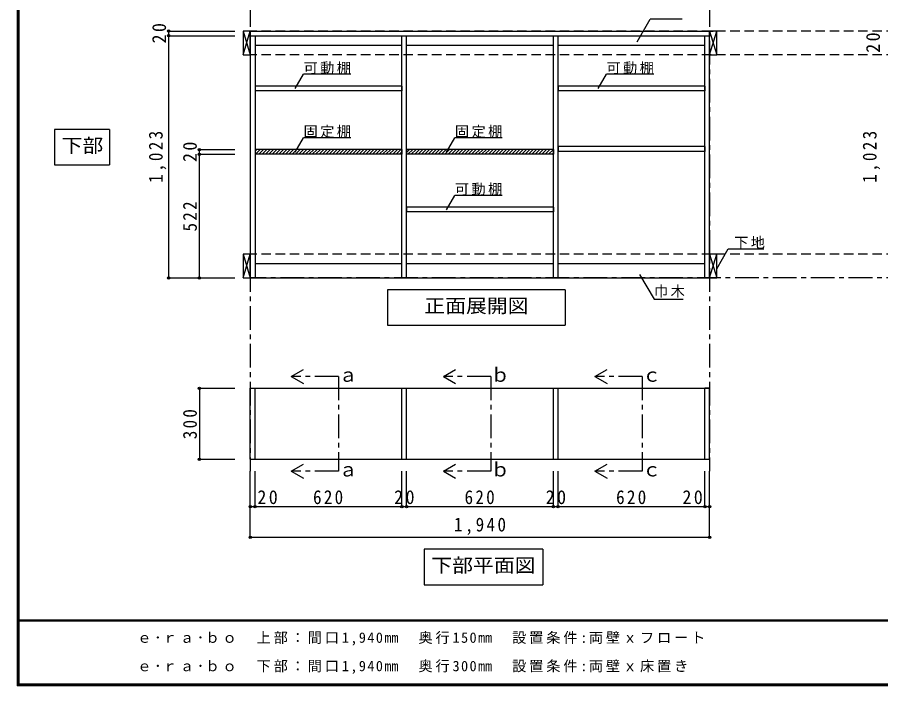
# Model space of a CAD drawing. Units: millimetres at full size, sheet at 1:20. Extents: x -3922 to 3878, y -2932 to 2722.
# Drawn here: x -3922 to -275, y -2864 to -40 of the extents above; entities that cross this region are included whole.
import ezdxf
from ezdxf.enums import TextEntityAlignment as Align

# ---------------------------------------------------------------- set-up
doc = ezdxf.new("R2010")
doc.units = ezdxf.units.MM
doc.header["$LTSCALE"] = 20
doc.header["$PDMODE"] = 32
doc.header["$PDSIZE"] = 10
doc.linetypes.add('CHAIN1', pattern=[8, 5, -1, 1, -1])
doc.linetypes.add('DASHED2', pattern=[3, 2, -1])
for name, color, linetype in [('0-2_本体', 2, 'Continuous'), ('0-3_固定棚', 3, 'Continuous'), ('0-4_可動棚', 3, 'Continuous'), ('0-5', 4, 'Continuous'), ('0-7_桟木・巾木', 2, 'Continuous'), ('0-8_引き出し', 3, 'Continuous'), ('0-A_文字', 7, 'Continuous'), ('0-B_寸法', 7, 'Continuous'), ('0-C_ハッチ', 4, 'Continuous'), ('F-1_枠', 6, 'Continuous'), ('F-A_文字', 7, 'Continuous')]:
    doc.layers.add(name, color=color, linetype=linetype)
doc.styles.add('ＭＳ ゴシック', font='')
doc.styles.get('ＭＳ ゴシック').set_extended_font_data('MS Gothic')

msp = doc.modelspace()

# ---------------------------------------------------------------- linework, layer by layer
at = {"layer": '0-2_本体', "color": 3}
for p, q in [((-2937.87, -97.95), (-2937.87, -1140.95)), ((-2937.87, -97.95), (-982.87, -97.95)), ((-997.87, -1140.95), (-997.87, -97.95)), ((-2937.87, -117.95), (-997.87, -117.95)), ((-2917.87, -117.95), (-2917.87, -1140.95)), ((-2297.87, -1140.95), (-2297.87, -117.95)), ((-2277.87, -1140.95), (-2277.87, -117.95)), ((-1657.87, -1140.95), (-1657.87, -117.95)), ((-1637.87, -1140.95), (-1637.87, -117.95)), ((-1017.87, -1140.95), (-1017.87, -117.95)), ((-2937.87, -1140.95), (-997.87, -1140.95)), ((-2937.87, -1907.71), (-997.87, -1907.71))]:
    msp.add_line(p, q, dxfattribs=at)
at = {"layer": '0-2_本体'}
for p, q in [((-2937.87, -1907.71), (-2937.87, -1607.71)), ((-2937.87, -1607.71), (-2917.87, -1607.71)), ((-2917.87, -1907.71), (-2917.87, -1607.71)), ((-2277.87, -1907.71), (-2277.87, -1607.71)), ((-1637.87, -1907.71), (-1637.87, -1607.71)), ((-1017.87, -1907.71), (-1017.87, -1607.71)), ((-1017.87, -1607.71), (-997.87, -1607.71)), ((-997.87, -1907.71), (-997.87, -1607.71)), ((-2937.87, -1907.71), (-2917.87, -1907.71)), ((-2297.87, -1907.71), (-2277.87, -1907.71)), ((-1657.87, -1907.71), (-1637.87, -1907.71)), ((-1017.87, -1907.71), (-997.87, -1907.71))]:
    msp.add_line(p, q, dxfattribs=at)
for points in [[(-2297.87, -1907.71), (-2297.87, -1607.71), (-2277.87, -1607.71)], [(-1657.87, -1907.71), (-1657.87, -1607.71), (-1637.87, -1607.71)]]:
    msp.add_lwpolyline(points, dxfattribs=at)
at = {"layer": '0-3_固定棚'}
for p, q in [((-2917.87, -330.45), (-2917.87, -350.45)), ((-2297.87, -330.45), (-2917.87, -330.45)), ((-2297.87, -350.45), (-2917.87, -350.45)), ((-2297.87, -330.45), (-2297.87, -350.45)), ((-1637.87, -330.45), (-1637.87, -350.45)), ((-1017.87, -330.45), (-1637.87, -330.45)), ((-1017.87, -350.45), (-1637.87, -350.45)), ((-1017.87, -330.45), (-1017.87, -350.45)), ((-2917.87, -598.95), (-2917.87, -618.95)), ((-2297.87, -598.95), (-2917.87, -598.95)), ((-2297.87, -618.95), (-2917.87, -618.95)), ((-2297.87, -598.95), (-2297.87, -618.95)), ((-2277.87, -598.95), (-2277.87, -618.95)), ((-1657.87, -598.95), (-2277.87, -598.95)), ((-1657.87, -618.95), (-2277.87, -618.95)), ((-1657.87, -598.95), (-1657.87, -618.95)), ((-1637.87, -586.45), (-1637.87, -606.45)), ((-1017.87, -586.45), (-1637.87, -586.45)), ((-1017.87, -606.45), (-1637.87, -606.45)), ((-1017.87, -586.45), (-1017.87, -606.45)), ((-2277.87, -842.45), (-2277.87, -862.45)), ((-1657.87, -842.45), (-2277.87, -842.45)), ((-2917.87, -1607.71), (-2297.87, -1607.71)), ((-997.87, -1607.71), (-1017.87, -1607.71))]:
    msp.add_line(p, q, dxfattribs=at)
msp.add_lwpolyline([(-1657.87, -842.45), (-1657.87, -862.45), (-2277.87, -862.45)], dxfattribs=at)
at = {"layer": '0-4_可動棚'}
msp.add_line((-2277.87, -1607.71), (-1017.87, -1607.71), dxfattribs=at)
at = {"layer": '0-5'}
for p, q in [((-2277.87, -2107.71), (-2277.87, -1957.71)), ((-1657.87, -2107.71), (-1657.87, -1957.71)), ((-1637.87, -2107.71), (-1637.87, -1957.71)), ((-1017.87, -2107.71), (-1017.87, -1957.71)), ((-2277.87, -2107.71), (-1657.87, -2107.71)), ((-1657.87, -2107.71), (-1637.87, -2107.71)), ((-1637.87, -2107.71), (-1017.87, -2107.71))]:
    msp.add_line(p, q, dxfattribs=at)
at = {"layer": '0-5', "color": 7}
for p in [(-2277.87, -2107.71), (-1657.87, -2107.71), (-1637.87, -2107.71), (-1017.87, -2107.71)]:
    msp.add_point(p, dxfattribs=at)
at = {"layer": '0-7_桟木・巾木', "color": 7}
for p, q in [((-2917.87, -157.95), (-2297.87, -157.95)), ((-2277.87, -157.95), (-1657.87, -157.95)), ((-1637.87, -157.95), (-1017.87, -157.95)), ((-2917.87, -1080.95), (-2297.87, -1080.95)), ((-2277.87, -1080.95), (-1657.87, -1080.95)), ((-1637.87, -1080.95), (-1017.87, -1080.95))]:
    msp.add_line(p, q, dxfattribs=at)
at = {"layer": '0-8_引き出し'}
for p, q in [((-2967.87, -97.95), (-2967.87, -197.95)), ((-2937.87, -97.95), (-2967.87, -97.95)), ((-2937.87, -197.95), (-2937.87, -97.95)), ((-2967.87, -197.95), (-2937.87, -197.95)), ((-997.87, -197.95), (-967.87, -197.95)), ((-2967.87, -1040.95), (-2967.87, -1140.95)), ((-2937.87, -1040.95), (-2967.87, -1040.95)), ((-2937.87, -1140.95), (-2937.87, -1040.95)), ((-2967.87, -1140.95), (-2937.87, -1140.95)), ((-997.87, -1140.95), (-967.87, -1140.95))]:
    msp.add_line(p, q, dxfattribs=at)
at = {"layer": '0-8_引き出し', "color": 7}
for p, q in [((-2967.87, -197.95), (-2937.87, -97.95)), ((-2967.87, -97.95), (-2937.87, -197.95)), ((-997.87, -97.95), (-967.87, -197.95)), ((-997.87, -197.95), (-967.87, -97.95)), ((-2967.87, -1140.95), (-2937.87, -1040.95)), ((-2967.87, -1040.95), (-2937.87, -1140.95)), ((-997.87, -1040.95), (-967.87, -1140.95)), ((-997.87, -1140.95), (-967.87, -1040.95))]:
    msp.add_line(p, q, dxfattribs=at)
at = {"layer": '0-8_引き出し'}
for points in [[(-967.87, -197.95), (-967.87, -97.95), (-997.87, -97.95)], [(-967.87, -1140.95), (-967.87, -1040.95), (-997.87, -1040.95)]]:
    msp.add_lwpolyline(points, dxfattribs=at)
at = {"layer": '0-A_文字', "linetype": 'CHAIN1'}
for p, q in [((-2937.87, 1940.05), (-2937.87, -1957.71)), ((-997.87, 1940.05), (-997.87, -1957.71)), ((3209.18, -1140.95), (-2937.87, -1140.95)), ((-2564.83, -1557.71), (-2764.83, -1557.71)), ((-2564.83, -1557.71), (-2564.83, -1957.71)), ((-1922.57, -1557.71), (-2122.57, -1557.71)), ((-1922.57, -1557.71), (-1922.57, -1957.71)), ((-1282.57, -1557.71), (-1482.57, -1557.71)), ((-1282.57, -1557.71), (-1282.57, -1957.71)), ((-2564.83, -1957.71), (-2764.83, -1957.71)), ((-1922.57, -1957.71), (-2122.57, -1957.71)), ((-1282.57, -1957.71), (-1482.57, -1957.71))]:
    msp.add_line(p, q, dxfattribs=at)
at = {"layer": '0-A_文字'}
for p, q in [((-2747.96, -341.51), (-2712.94, -280.86)), ((-2512.94, -280.86), (-2712.94, -280.86)), ((-1468.96, -341.51), (-1433.94, -280.86)), ((-1233.94, -280.86), (-1433.94, -280.86)), ((-3764.69, -513.53), (-3764.69, -663.53)), ((-3532.87, -513.53), (-3764.69, -513.53)), ((-3532.87, -513.53), (-3532.87, -663.53)), ((-2747.96, -610.01), (-2712.94, -549.36)), ((-2512.94, -549.36), (-2712.94, -549.36)), ((-2108.96, -610.01), (-2073.94, -549.36)), ((-1873.94, -549.36), (-2073.94, -549.36)), ((-3764.69, -663.53), (-3532.87, -663.53)), ((-2108.96, -853.51), (-2073.94, -792.86)), ((-1873.94, -792.86), (-2073.94, -792.86)), ((-967.87, -1102.64), (-919.1, -1018.17)), ((-919.1, -1018.17), (-768.57, -1018.17)), ((-1293.59, -1126.19), (-1232.87, -1231.37)), ((-1607.87, -1190.95), (-1607.87, -1340.95)), ((-1232.87, -1231.37), (-1109.11, -1231.37)), ((-2357.87, -1340.95), (-1607.87, -1340.95)), ((-2764.83, -1557.71), (-2712.87, -1527.71)), ((-2122.57, -1557.71), (-2070.61, -1527.71)), ((-1482.57, -1557.71), (-1430.61, -1527.71)), ((-2764.83, -1557.71), (-2712.87, -1587.71)), ((-2122.57, -1557.71), (-2070.61, -1587.71)), ((-1482.57, -1557.71), (-1430.61, -1587.71)), ((-2764.83, -1957.71), (-2712.87, -1927.71)), ((-2122.57, -1957.71), (-2070.61, -1927.71)), ((-1482.57, -1957.71), (-1430.61, -1927.71)), ((-2764.83, -1957.71), (-2712.87, -1987.71)), ((-2122.57, -1957.71), (-2070.61, -1987.71)), ((-1482.57, -1957.71), (-1430.61, -1987.71)), ((-1702.27, -2287.71), (-2203.27, -2287.71)), ((-2203.27, -2287.71), (-2203.27, -2437.71)), ((-1702.27, -2287.71), (-1702.27, -2437.71)), ((-2203.27, -2437.71), (-1702.27, -2437.71))]:
    msp.add_line(p, q, dxfattribs=at)
msp.add_lwpolyline([(-1607.87, -1190.95), (-2357.87, -1190.95), (-2357.87, -1340.95)], dxfattribs=at)
at = {"layer": '0-B_寸法'}
for p in [(-1303.48, -143.03), (-1114.07, -48.06)]:
    msp.add_line(p, (-1248.65, -48.06), dxfattribs=at)
at = {"layer": '0-B_寸法', "color": 4}
for p, q in [((-3282.87, -97.95), (-3282.87, -117.95)), ((-3282.87, -97.95), (-3002.87, -97.95)), ((-3282.87, -117.95), (-3002.87, -117.95)), ((-3282.87, -117.95), (-3282.87, -1140.95)), ((-3152.87, -618.95), (-3152.87, -598.95)), ((-3152.87, -598.95), (-3002.87, -598.95)), ((-3152.87, -1140.95), (-3152.87, -618.95)), ((-3152.87, -618.95), (-3002.87, -618.95)), ((-3282.87, -1140.95), (-3002.87, -1140.95)), ((-3152.87, -1140.95), (-3002.87, -1140.95)), ((-3152.87, -1607.71), (-3002.87, -1607.71)), ((-3152.87, -1607.71), (-3152.87, -1907.71)), ((-3152.87, -1907.71), (-3002.87, -1907.71)), ((-2937.87, -2107.71), (-2937.87, -1957.71)), ((-2917.87, -2107.71), (-2917.87, -1957.71)), ((-2297.87, -2107.71), (-2297.87, -1957.71)), ((-997.87, -2107.71), (-997.87, -1957.71)), ((-2937.87, -2107.71), (-2917.87, -2107.71)), ((-2937.87, -2237.71), (-2937.87, -2107.71)), ((-2917.87, -2107.71), (-2297.87, -2107.71)), ((-2297.87, -2107.71), (-2277.87, -2107.71)), ((-1017.87, -2107.71), (-997.87, -2107.71)), ((-997.87, -2237.71), (-997.87, -2107.71)), ((-997.87, -2237.71), (-2937.87, -2237.71))]:
    msp.add_line(p, q, dxfattribs=at)
at = {"layer": '0-B_寸法', "color": 4, "linetype": 'DASHED2'}
for p, q in [((3209.18, -97.95), (-2937.87, -97.95)), ((3209.18, -197.95), (-2937.87, -197.95)), ((3209.18, -1040.95), (-2937.87, -1040.95))]:
    msp.add_line(p, q, dxfattribs=at)
at = {"layer": '0-B_寸法'}
for p in [(-3282.87, -97.95), (-3282.87, -117.95), (-3152.87, -598.95), (-3152.87, -618.95), (-3282.87, -1140.95), (-3152.87, -1140.95), (-3152.87, -1607.71), (-3152.87, -1907.71), (-2937.87, -2107.71), (-2917.87, -2107.71), (-2297.87, -2107.71), (-997.87, -2107.71), (-2937.87, -2237.71), (-997.87, -2237.71)]:
    msp.add_point(p, dxfattribs=at)
at = {"layer": '0-C_ハッチ'}
for p, q in [((-2917.87, -606.26), (-2910.56, -598.95)), ((-2916.42, -618.95), (-2896.42, -598.95)), ((-2902.27, -618.95), (-2882.27, -598.95)), ((-2888.13, -618.95), (-2868.13, -598.95)), ((-2873.99, -618.95), (-2853.99, -598.95)), ((-2859.85, -618.95), (-2839.85, -598.95)), ((-2845.71, -618.95), (-2825.71, -598.95)), ((-2831.56, -618.95), (-2811.56, -598.95)), ((-2817.42, -618.95), (-2797.42, -598.95)), ((-2803.28, -618.95), (-2783.28, -598.95)), ((-2789.14, -618.95), (-2769.14, -598.95)), ((-2775, -618.95), (-2755, -598.95)), ((-2760.85, -618.95), (-2740.85, -598.95)), ((-2746.71, -618.95), (-2726.71, -598.95)), ((-2732.57, -618.95), (-2712.57, -598.95)), ((-2718.43, -618.95), (-2698.43, -598.95)), ((-2704.28, -618.95), (-2684.28, -598.95)), ((-2690.14, -618.95), (-2670.14, -598.95)), ((-2676, -618.95), (-2656, -598.95)), ((-2661.86, -618.95), (-2641.86, -598.95)), ((-2647.72, -618.95), (-2627.72, -598.95)), ((-2633.57, -618.95), (-2613.57, -598.95)), ((-2619.43, -618.95), (-2599.43, -598.95)), ((-2605.29, -618.95), (-2585.29, -598.95)), ((-2591.15, -618.95), (-2571.15, -598.95)), ((-2577.01, -618.95), (-2557.01, -598.95)), ((-2562.86, -618.95), (-2542.86, -598.95)), ((-2548.72, -618.95), (-2528.72, -598.95)), ((-2534.58, -618.95), (-2514.58, -598.95)), ((-2520.44, -618.95), (-2500.44, -598.95)), ((-2506.29, -618.95), (-2486.29, -598.95)), ((-2492.15, -618.95), (-2472.15, -598.95)), ((-2478.01, -618.95), (-2458.01, -598.95)), ((-2463.87, -618.95), (-2443.87, -598.95)), ((-2449.73, -618.95), (-2429.73, -598.95)), ((-2435.58, -618.95), (-2415.58, -598.95)), ((-2421.44, -618.95), (-2401.44, -598.95)), ((-2407.3, -618.95), (-2387.3, -598.95)), ((-2393.16, -618.95), (-2373.16, -598.95)), ((-2379.02, -618.95), (-2359.02, -598.95)), ((-2364.87, -618.95), (-2344.87, -598.95)), ((-2350.73, -618.95), (-2330.73, -598.95)), ((-2336.59, -618.95), (-2316.59, -598.95)), ((-2322.45, -618.95), (-2302.45, -598.95)), ((-2308.3, -618.95), (-2297.87, -608.51)), ((-2277.87, -610.69), (-2266.12, -598.95)), ((-2271.98, -618.95), (-2251.98, -598.95)), ((-2257.84, -618.95), (-2237.84, -598.95)), ((-2243.7, -618.95), (-2223.7, -598.95)), ((-2229.55, -618.95), (-2209.55, -598.95)), ((-2215.41, -618.95), (-2195.41, -598.95)), ((-2201.27, -618.95), (-2181.27, -598.95)), ((-2187.13, -618.95), (-2167.13, -598.95)), ((-2172.99, -618.95), (-2152.99, -598.95)), ((-2158.84, -618.95), (-2138.84, -598.95)), ((-2144.7, -618.95), (-2124.7, -598.95)), ((-2130.56, -618.95), (-2110.56, -598.95)), ((-2116.42, -618.95), (-2096.42, -598.95)), ((-2102.27, -618.95), (-2082.27, -598.95)), ((-2088.13, -618.95), (-2068.13, -598.95)), ((-2073.99, -618.95), (-2053.99, -598.95)), ((-2059.85, -618.95), (-2039.85, -598.95)), ((-2045.71, -618.95), (-2025.71, -598.95)), ((-2031.56, -618.95), (-2011.56, -598.95)), ((-2017.42, -618.95), (-1997.42, -598.95)), ((-2003.28, -618.95), (-1983.28, -598.95)), ((-1989.14, -618.95), (-1969.14, -598.95)), ((-1975, -618.95), (-1955, -598.95)), ((-1960.85, -618.95), (-1940.85, -598.95)), ((-1946.71, -618.95), (-1926.71, -598.95)), ((-1932.57, -618.95), (-1912.57, -598.95)), ((-1918.43, -618.95), (-1898.43, -598.95)), ((-1904.28, -618.95), (-1884.28, -598.95)), ((-1890.14, -618.95), (-1870.14, -598.95)), ((-1876, -618.95), (-1856, -598.95)), ((-1861.86, -618.95), (-1841.86, -598.95)), ((-1847.72, -618.95), (-1827.72, -598.95)), ((-1833.57, -618.95), (-1813.57, -598.95)), ((-1819.43, -618.95), (-1799.43, -598.95)), ((-1805.29, -618.95), (-1785.29, -598.95)), ((-1791.15, -618.95), (-1771.15, -598.95)), ((-1777.01, -618.95), (-1757.01, -598.95)), ((-1762.86, -618.95), (-1742.86, -598.95)), ((-1748.72, -618.95), (-1728.72, -598.95)), ((-1734.58, -618.95), (-1714.58, -598.95)), ((-1720.44, -618.95), (-1700.44, -598.95)), ((-1706.29, -618.95), (-1686.29, -598.95)), ((-1692.15, -618.95), (-1672.15, -598.95)), ((-1678.01, -618.95), (-1658.01, -598.95)), ((-1663.87, -618.95), (-1657.87, -612.95))]:
    msp.add_line(p, q, dxfattribs=at)
at = {"layer": 'F-1_枠'}
for p, q in [((-3922.03, 2722.29), (-3922.03, -2864.37)), ((-3918.7, 2722.29), (-3918.7, -2864.37)), ((-3915.36, 2722.29), (-3915.36, -2864.37)), ((3877.97, -2587.71), (-3922.03, -2587.71)), ((3877.97, -2591.04), (-3922.03, -2591.04)), ((3877.97, -2857.71), (-3922.03, -2857.71)), ((3877.97, -2861.04), (-3922.03, -2861.04)), ((3877.97, -2864.37), (-3922.03, -2864.37))]:
    msp.add_line(p, q, dxfattribs=at)

# ---------------------------------------------------------------- texts
at = {"layer": '0-5', "color": 7, "char_height": 58.65, "attachment_point": 7, "style": 'ＭＳ ゴシック'}
for s, insert in [('\\T1.27;\\W0.9;620', (-2032.87, -2097.71)), ('\\T1.27;\\W0.95;20', (-1690.37, -2097.71)), ('\\T1.27;\\W0.9;620', (-1392.87, -2097.71))]:
    msp.add_mtext(s, dxfattribs=dict(at, insert=insert))
at = {"layer": '0-A_文字', "style": 'ＭＳ ゴシック', "width": 1.1}
for s, p in [('下部', (-3734.69, -628.53)), ('正面展開図', (-2202.87, -1305.95)), ('下部平面図', (-2173.27, -2402.71))]:
    msp.add_text(s, height=58.65, dxfattribs=at).set_placement(p, align=Align.BOTTOM_LEFT)
at = {"layer": '0-A_文字', "style": 'ＭＳ ゴシック'}
for s, p in [('ｂ', (-1922.57, -1597.71)), ('ａ', (-2564.83, -1597.71)), ('ｃ', (-1282.57, -1597.71)), ('ｂ', (-1922.57, -1997.71)), ('ａ', (-2564.83, -1997.71)), ('ｃ', (-1282.57, -1997.71))]:
    msp.add_text(s, height=58.65, dxfattribs=at).set_placement(p, align=Align.BOTTOM_LEFT)
at = {"layer": '0-A_文字', "char_height": 43.99, "attachment_point": 7, "style": 'ＭＳ ゴシック'}
for s, insert in [('\\T1.17;可動棚', (-2712.94, -280.86)), ('\\T1.17;可動棚', (-1433.94, -280.86)), ('\\T1.17;固定棚', (-2712.94, -549.36)), ('\\T1.17;固定棚', (-2073.94, -549.36)), ('\\T1.17;可動棚', (-2073.94, -792.86)), ('\\T1.17;下地', (-894.59, -1018.17)), ('\\T1.17;巾木', (-1232.87, -1224.25))]:
    msp.add_mtext(s, dxfattribs=dict(at, insert=insert))
at = {"layer": '0-B_寸法', "char_height": 58.65, "attachment_point": 7, "rotation": 90, "style": 'ＭＳ ゴシック'}
for s, insert in [('\\T1.27;\\W0.95;20', (-3292.87, -150.45)), ('\\T1.27;\\W0.95;20', (-277.87, -189.85)), ('\\T1.28;\\W0.9;1,023', (-3292.87, -739.45)), ('\\T1.28;\\W0.9;1,023', (-277.87, -739.45)), ('\\T1.27;\\W0.95;20', (-3162.87, -651.45)), ('\\T1.27;\\W0.9;522', (-3162.87, -944.95)), ('\\T1.27;\\W0.9;300', (-3162.87, -1822.71))]:
    msp.add_mtext(s, dxfattribs=dict(at, insert=insert))
at = {"layer": '0-B_寸法', "char_height": 58.65, "attachment_point": 7, "style": 'ＭＳ ゴシック'}
for s, insert in [('\\T1.27;\\W0.95;20', (-2908.01, -2097.71)), ('\\T1.27;\\W0.9;620', (-2672.87, -2097.71)), ('\\T1.27;\\W0.95;20', (-2330.37, -2097.71)), ('\\T1.27;\\W0.95;20', (-1112.92, -2097.71)), ('\\T1.28;\\W0.9;1,940', (-2077.87, -2227.71))]:
    msp.add_mtext(s, dxfattribs=dict(at, insert=insert))
at = {"layer": 'F-A_文字', "char_height": 43.99, "attachment_point": 7, "style": 'ＭＳ ゴシック'}
for s, insert in [('\\T1.2;ｅ･ｒａ･ｂｏ\u3000上部：間口1,940㎜\u3000奥行150㎜\u3000設置条件:両壁ｘフロート', (-3415.36, -2694.37)), ('\\T1.2;ｅ･ｒａ･ｂｏ\u3000下部：間口1,940㎜\u3000奥行300㎜\u3000設置条件:両壁ｘ床置き', (-3415.36, -2814.37))]:
    msp.add_mtext(s, dxfattribs=dict(at, insert=insert))

doc.saveas('drawing.dxf')
